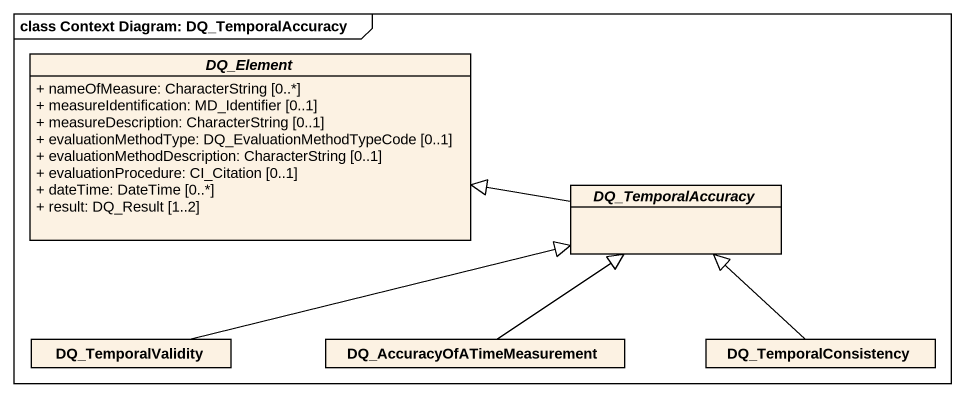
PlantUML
@startuml
mainframe class Context Diagram: DQ_TemporalAccuracy
hide circle
hide empty members
skinparam classAttributeIconSize 0
abstract class DQ_Element {
  + nameOfMeasure: CharacterString [0..*]
  + measureIdentification: MD_Identifier [0..1]
  + measureDescription: CharacterString [0..1]
  + evaluationMethodType: DQ_EvaluationMethodTypeCode [0..1]
  + evaluationMethodDescription: CharacterString [0..1]
  + evaluationProcedure: CI_Citation [0..1]
  + dateTime: DateTime [0..*]
  + result: DQ_Result [1..2]
}
abstract class DQ_TemporalAccuracy
class DQ_TemporalValidity
class "DQ_AccuracyOfATimeMeasurement" as DQ_AccuracyOfATimeMeasuremen
class DQ_TemporalConsistency
DQ_TemporalAccuracy -left-|> DQ_Element
DQ_TemporalValidity -right-|> DQ_TemporalAccuracy
DQ_AccuracyOfATimeMeasuremen -up-|> DQ_TemporalAccuracy
DQ_TemporalConsistency -up-|> DQ_TemporalAccuracy
@enduml
